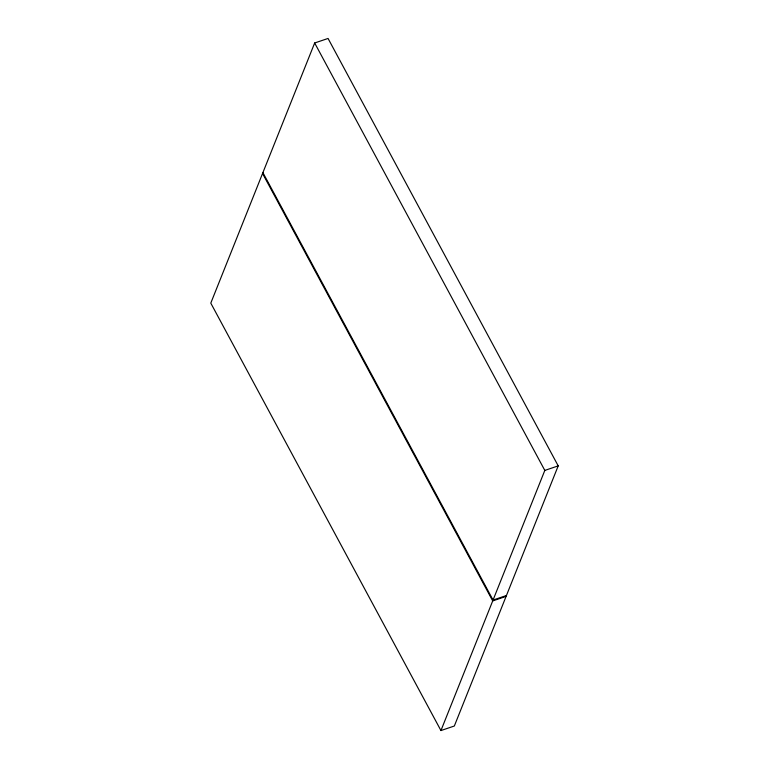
<?xml version="1.0" encoding="UTF-8"?>
<svg xmlns="http://www.w3.org/2000/svg" width="769" height="769" viewBox="0 0 769 769"><rect width="100%" height="100%" fill="white"/><g stroke="black" fill="none" stroke-linecap="round" stroke-linejoin="round"><path stroke-width="1.15" d="M314.665 42.987L210.793 303.121L440.945 730.55L454.335 726.013L558.207 465.879L328.055 38.45L314.665 42.987L544.817 470.417L440.945 730.55M544.817 470.417L558.207 465.879M506.444 595.514L493.054 600.051L262.902 172.621M506.098 596.379L492.708 600.916L262.556 173.486"/></g></svg>
